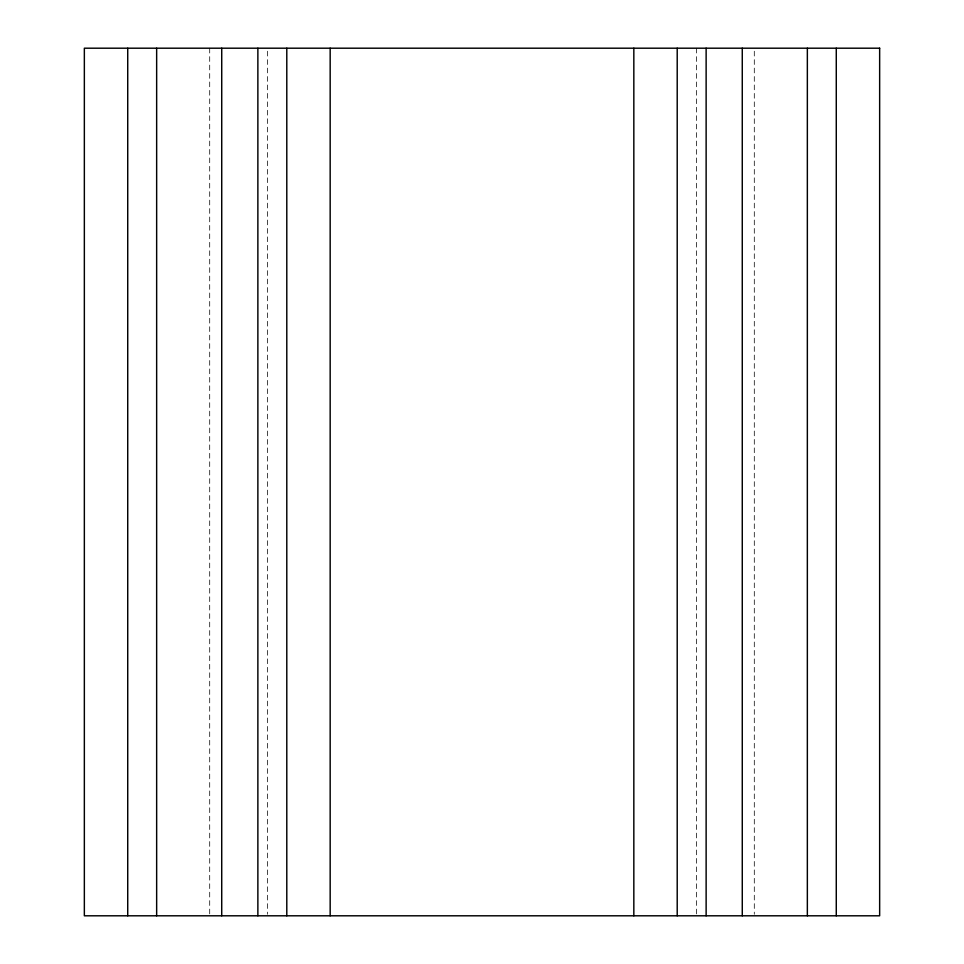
<?xml version="1.0" encoding="UTF-8"?>
<svg xmlns="http://www.w3.org/2000/svg" width="964" height="964" viewBox="0 0 964 964"><rect width="100%" height="100%" fill="white"/><g stroke="black" fill="none" stroke-linecap="round" stroke-linejoin="round"><path stroke-width="0.72" stroke-dasharray="4.82 3.62" d="M754.294 51.213L754.294 914.294M696.514 48.2L696.514 914.294M267.486 51.213L267.486 914.294M209.706 48.2L209.706 914.294"/><path stroke-width="1.45" d="M836.27 48.2L836.27 915.8M807.35 48.2L807.35 915.8M742.268 48.2L742.28 915.8M706.13 48.2L706.13 915.8M677.21 48.2L677.21 915.8M633.83 48.2L633.83 915.8M330.17 48.2L330.17 915.8M286.79 48.2L286.79 915.8M257.87 48.2L257.87 915.8M221.732 48.2L221.72 915.8M156.65 48.2L156.65 915.8M127.73 48.2L127.73 915.8M879.65 48.2L84.35 48.2L84.35 915.8L879.65 915.8L879.65 48.2"/></g></svg>
